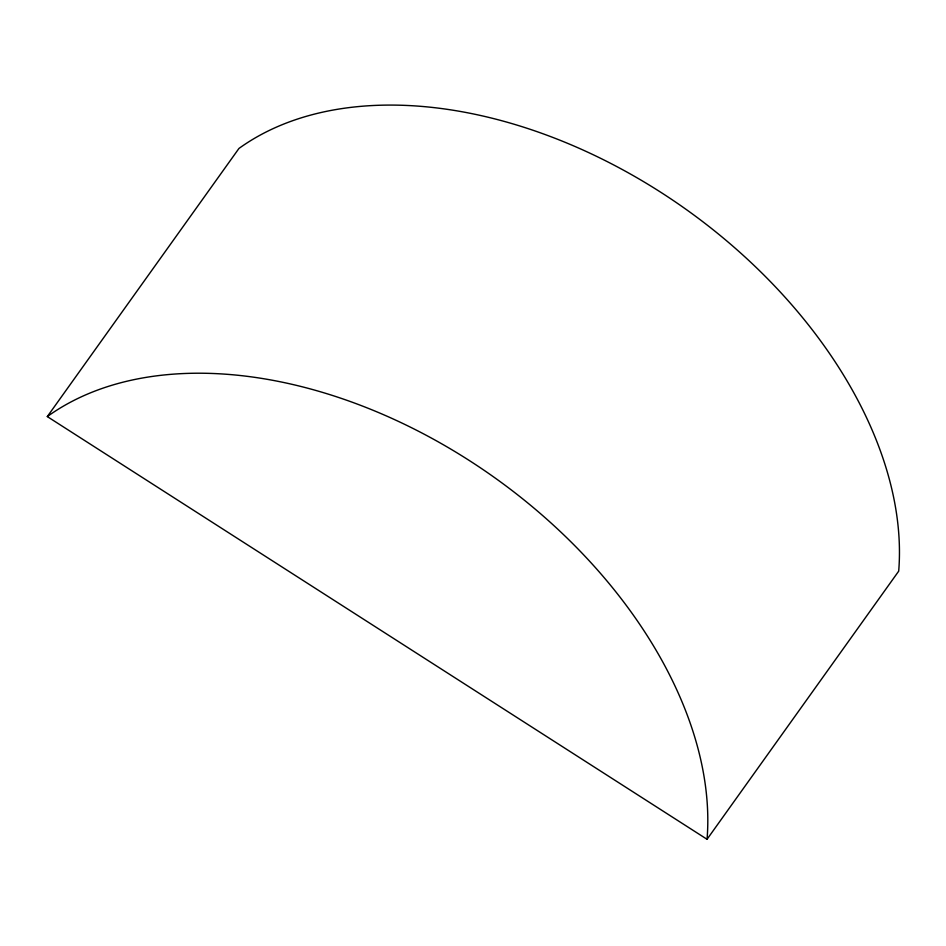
<?xml version="1.0" encoding="UTF-8"?>
<svg xmlns="http://www.w3.org/2000/svg" width="946" height="946" viewBox="0 0 946 946"><rect width="100%" height="100%" fill="white"/><g stroke="black" fill="none" stroke-linecap="round" stroke-linejoin="round"><path stroke-width="1.42" d="M47.3 416.583L238.948 148.451A410.257 268.629 35.6 0 1 660.887 192.345A410.257 268.629 35.6 0 1 898.7 571.159L707.052 839.291L47.3 416.583A410.257 268.629 35.6 0 1 469.24 460.477A410.257 268.629 35.6 0 1 707.052 839.291"/></g></svg>
